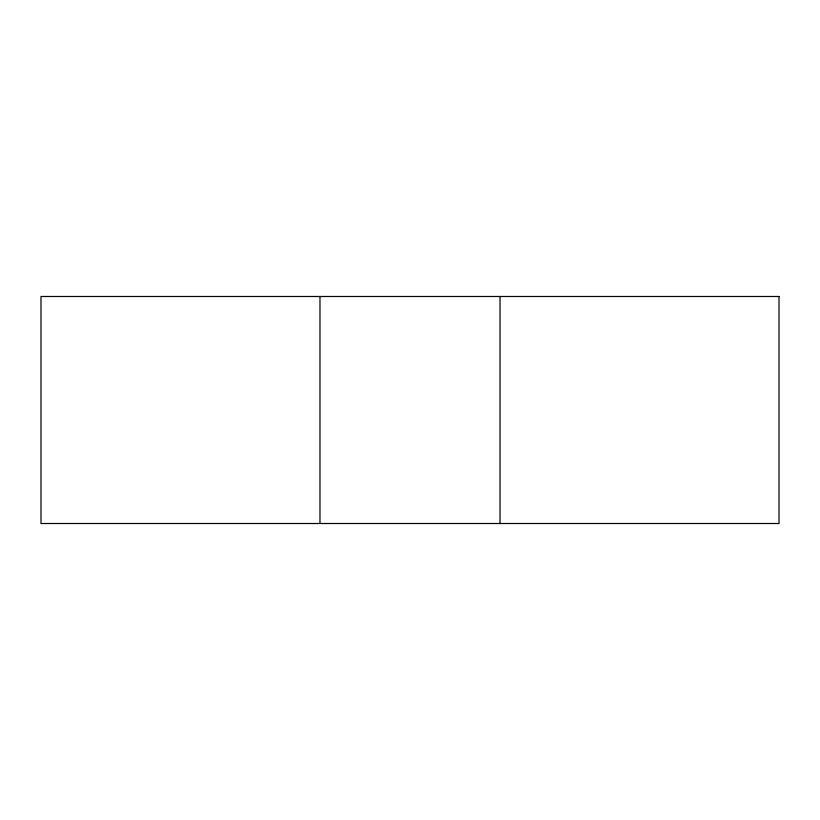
<?xml version="1.0" encoding="UTF-8"?>
<svg xmlns="http://www.w3.org/2000/svg" width="820" height="820" viewBox="0 0 820 820"><rect width="100%" height="100%" fill="white"/><g stroke="black" fill="none" stroke-linecap="round" stroke-linejoin="round"><path stroke-width="1.23" d="M500.026 296.491L500.026 523.508M319.974 296.491L319.974 523.508M779 296.491L41 296.491L41 523.508L779 523.508L779 296.491"/></g></svg>
